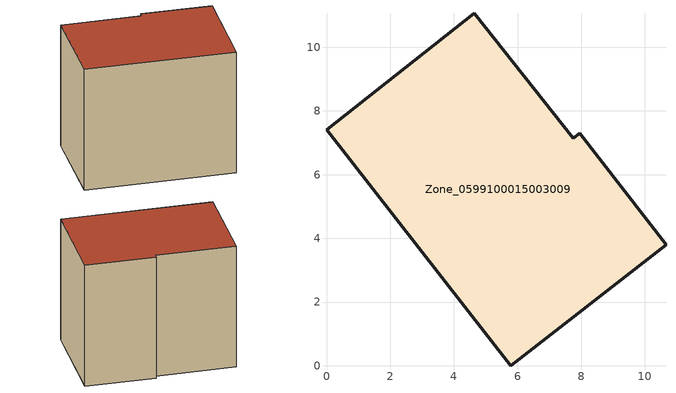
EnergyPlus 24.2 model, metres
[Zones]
Zone_0599100015003009
 floor ground (C_G): 5.79,0 0,7.41 4.64,11.07 7.74,7.14 7.95,7.3 10.66,3.8 z0.8
 wall outside (C_F): 7.74,7.14 4.64,11.07 0,7.41 5.79,0 10.66,3.8 7.95,7.3 7.74,7.14 z0.8:8.98
 roof outside (C_R): 10.66,3.8 7.95,7.3 7.74,7.14 4.64,11.07 0,7.41 5.79,0 z8.98
[BUILDING]
Pand.0599100015003009: North Axis=0; Terrain=City; Loads Convergence Tolerance Value=0.04; Temperature Convergence Tolerance Value=0.4; Solar Distribution=FullExterior; Maximum Number of Warmup Days=25; Minimum Number of Warmup Days=1
[Site:Location]
Rotterdam.The.Hague.AP_ZH_NLD Design_Conditions: Latitude=51.96; Longitude=4.45; Time Zone=1; Elevation=-4.5
[SITE:GROUNDTEMPERATURE:BUILDINGSURFACE]
18, 18, 18, 18, 18, 18, 18, 18, 18, 18, 18, 18
[MATERIAL] Thermal Absorptance=0.9; Solar Absorptance=0.7; Visible Absorptance=0.7
Name | Roughness | Thickness | Conductivity | Density | Specific Heat
G.TI.1975-1991 | MediumSmooth | 0.15 | 0.288461 | 540 | 1210
F.TI.1975-1991 | Rough | 0.3 | 0.230769 | 1920 | 840
R.TI.1975-1991 | MediumRough | 0.2 | 0.153846 | 1500 | 1000
[CONSTRUCTION]
C_G: G.TI.1975-1991
C_F: F.TI.1975-1991
C_R: R.TI.1975-1991
[ZONE]
Zone_0599100015003009: Type=1; Multiplier=1; Ceiling Height=Autocalculate; Volume=Autocalculate; Floor Area=autocalculate; Part of Total Floor Area=Yes
[ZONEINFILTRATION:DESIGNFLOWRATE]
Infil_Zone_0599100015003009: Zone or ZoneList or Space or SpaceList=Zone_0599100015003009; Schedule=AlwaysOn; Design Flow Rate Calculation Method=Flow/Area; Flow Rate per Floor Area=0.003; Constant Term Coefficient=1; Temperature Term Coefficient=0; Velocity Term Coefficient=0; Velocity Squared Term Coefficient=0
[HVACTEMPLATE:ZONE:IDEALLOADSAIRSYSTEM]
Zone_0599100015003009: Maximum Heating Supply Air Temperature=50; Minimum Cooling Supply Air Temperature=13; Maximum Heating Supply Air Humidity Ratio=0.0156; Minimum Cooling Supply Air Humidity Ratio=0.0077; Heating Limit=NoLimit; Cooling Limit=NoLimit; Dehumidification Control Type=ConstantSensibleHeatRatio; Cooling Sensible Heat Ratio=0.7; Dehumidification Setpoint=60; Humidification Control Type=None; Humidification Setpoint=30; Outdoor Air Method=None; Outdoor Air Flow Rate per Person=0.00944; Outdoor Air Flow Rate per Zone Floor Area=0; Outdoor Air Flow Rate per Zone=0; Demand Controlled Ventilation Type=None; Outdoor Air Economizer Type=NoEconomizer; Heat Recovery Type=None; Sensible Heat Recovery Effectiveness=0.7; Latent Heat Recovery Effectiveness=0.65
[ZONECONTROL:THERMOSTAT]
ThermostatControl_Zone_0599100015003009: Zone or ZoneList=Zone_0599100015003009; Control Type Schedule=DualSetpointControlType; Control 1=Thermostat_Zone_0599100015003009; Temperature Difference Between Cutout And Setpoint=0
[THERMOSTATSETPOINT:DUALSETPOINT]
Thermostat_Zone_0599100015003009: Heating Setpoint Temperature Schedule=HeatingSetpoint_Zone_0599100015003009; Cooling Setpoint Temperature Schedule=CoolingSetpoint_Zone_0599100015003009
[SCHEDULE:COMPACT]
HeatingSetpoint_Zone_0599100015003009: Through: 12/31, For: AllDays, Until: 24:00, 21
CoolingSetpoint_Zone_0599100015003009: Through: 12/31, For: AllDays, Until: 24:00, 24
DualSetpointControlType: Through: 12/31, For: AllDays, Until: 24:00, 4
AlwaysOn: Through: 12/31, For: AllDays, Until: 24:00, 1
